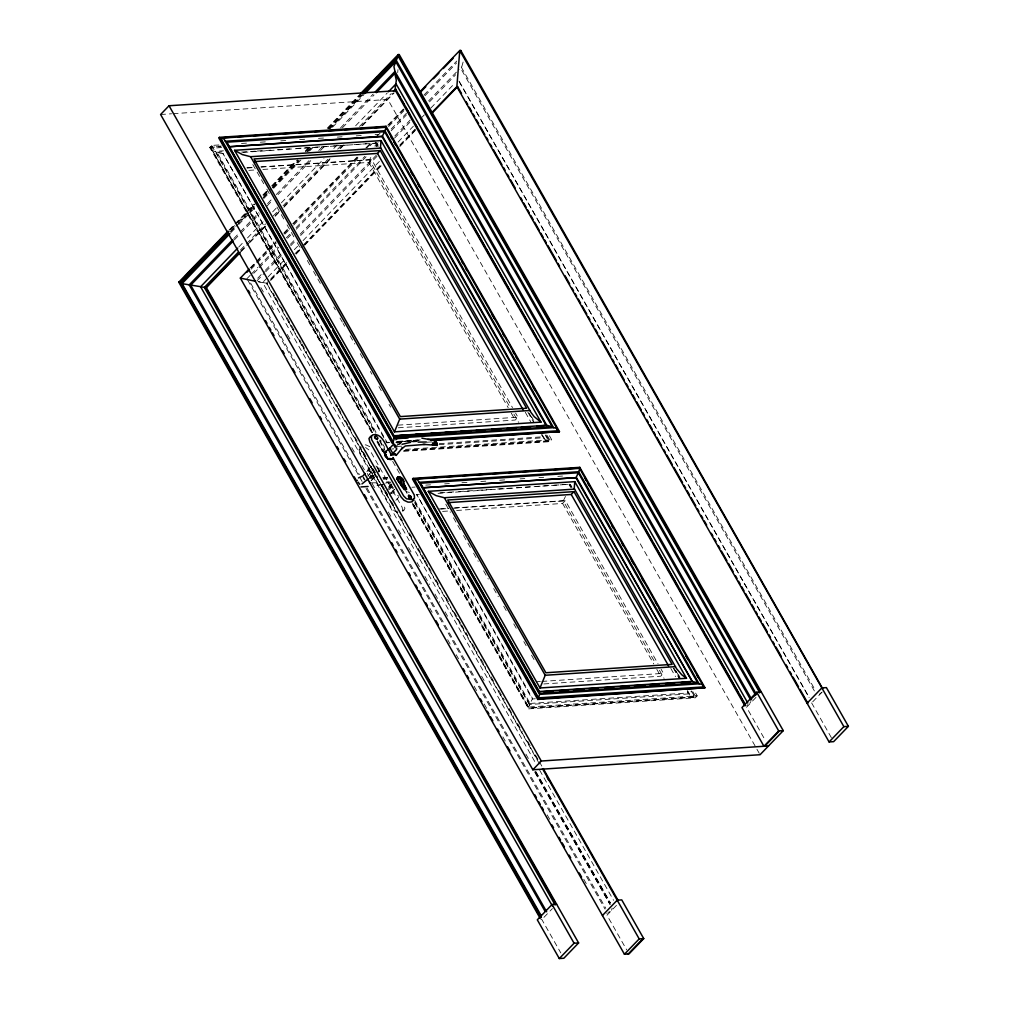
<?xml version="1.0" encoding="UTF-8"?>
<svg xmlns="http://www.w3.org/2000/svg" width="1009" height="1009" viewBox="0 0 1009 1009"><rect width="100%" height="100%" fill="white"/><g stroke="black" fill="none" stroke-linecap="round" stroke-linejoin="round"><path stroke-width="0.75" stroke-dasharray="5 3.75" d="M694.028 696.979L528.476 707.889L529.826 704.459L689.387 693.877L690.862 696.298L694.028 696.979L690.925 691.506M393.27 448.425L393.22 449.169L391.896 448.816M397.723 72.61L397.962 69.596M463.106 62.053L461.113 69.079L814.742 691.569M371.098 480.65L374.402 477.648L373.343 474.331L371.463 471.682L368.865 471.405L366.784 472.048L367.907 474.734M397.912 512.358L394.633 511.071L391.681 508.296L359.633 451.931L359.116 449.888L360.125 447M390.874 484.56L391.265 487.082L394.443 489.844L389.512 494.965M371.198 475.781L369.798 477.345L368.537 475.605M359.116 449.888L360.856 447.176M378.842 471.884L379.182 470.358L378.35 471.998M375.55 142.71L376.899 146.368M379.182 470.358L378.917 471.506L378.047 468.908M372.46 470.043L371.098 466.41L374.755 472.868M360.793 446.382L361.411 450.771L394.481 508.095M402.528 510.781L402.225 507.502L370.353 451.023L365.573 447.466M370.757 157.492L369.508 159.889L510.037 407.27M565.481 496.441L563.236 500.931L655.56 663.43M414.598 500.123L530.103 703.437L532.613 698.531L416.629 494.36L532.197 698.972L535.312 698.77M749.977 702.895L750.885 701.558M611.555 910.219L612.135 908.239M366.759 471.443L369.609 469.904L372.901 470.232L375.941 476.311L374.011 477.522L369.798 477.345L375.197 476.891M402.818 511.349L404.937 508.46L404.054 504.967M367.717 476.109L372.901 470.232M371.072 476.084L376.622 475.743L371.072 476.084L369.256 473.612L367.995 469.79L371.098 466.41M390.975 492.985L394.771 488.886M395.843 500.3L398.744 497.26M388.515 486.994L391.391 484.005M392.715 493.805L394.696 491.749M371.476 432.167L209.708 147.415L211.613 145.435L219.47 144.918M389.802 442.61L386.687 442.825L222.888 153.318L387.103 442.383L390.218 442.182M229.005 230.102L254.117 204.058M262.844 195.002L267.221 190.474M271.585 185.946L295.599 161.036M305.424 150.845L308.704 147.44M327.257 128.193L360.011 94.228M229.964 230.039L255.075 203.995M263.601 195.279L267.082 191.546M272.329 186.224L297.655 159.838M305.298 151.905L309.662 147.377M327.988 128.496L360.97 94.165M231.137 229.207L236.598 223.544M237.683 222.421L255.138 204.31M263.879 195.254L267.145 191.861M272.607 186.198L297.705 160.166M306.433 151.11L309.713 147.718M328.266 128.471L360.995 94.518M230.884 230.947L234.164 227.542M238.528 223.002L254.924 206M263.664 196.932L271.32 188.998M272.417 187.863L298.639 160.658M307.392 151.59L311.756 147.049M329.249 128.912L362.029 94.909M230.304 231.969L234.681 227.429M235.765 226.293L254.369 207.009M263.109 197.928L268.583 192.265M272.96 187.724L299.206 160.494M307.959 151.413L311.239 148.02M329.829 128.723L362.647 94.695M231.061 232.461L237.607 225.675M238.704 224.54L255.063 207.577M263.79 198.521L269.239 192.87M273.603 188.342L300.871 160.053M309.599 151.009L312.866 147.617M332.503 127.248L364.135 94.442M233.848 238.578L239.284 232.928M240.382 231.805L258.884 212.609M267.599 203.578L271.951 199.063M276.302 194.535L308.968 160.671M318.756 150.505L323.12 145.99M340.538 127.916L373.191 94.039M234.353 239.89L239.814 234.239M240.899 233.104L259.452 213.858M267.095 205.937L272.556 200.274M278.017 194.611L310.759 160.645M320.585 150.455L324.948 145.927M342.417 127.815L374.062 94.985M238.767 247.003L243.144 242.463M247.508 237.935L263.891 220.946M272.632 211.877L276.996 207.35M281.372 202.822L323.965 158.627M333.802 148.437L337.069 145.031M355.647 125.772L387.317 92.916M240.419 250.03L265.556 223.948M273.212 216.014L278.673 210.339M283.05 205.811L327.862 159.321M337.7 149.118L342.076 144.577M359.57 126.44L391.265 93.56M240.533 251.481L248.176 243.56M249.261 242.425L265.632 225.448M275.457 215.258L279.821 210.73M284.185 206.202L330.019 158.665M339.844 148.474L343.123 145.082M361.663 125.835L393.321 93.017M241.29 251.43L248.92 243.51M250.018 242.374L266.389 225.398M275.116 216.342L279.48 211.814M283.844 207.286L330.775 158.615M340.601 148.424L343.867 145.031M362.42 125.784L394.141 92.891M376.975 135.71L378.249 134.399L375.096 134.601M250.169 267.915L255.63 262.264M256.715 261.129L275.28 241.883M284.008 232.814L288.372 228.286M292.749 223.758L357.148 156.95M365.889 147.894L370.253 143.366M377.896 135.433L380.078 133.175M387.721 125.242L404.092 108.266M251.127 267.852L255.491 263.324M256.589 262.189L276.239 241.807M283.882 233.886L289.343 228.223M293.707 223.695L358.119 156.887M366.847 147.831L371.211 143.303M388.679 125.179L403.966 109.325M251.09 269.214L276.189 243.182M284.916 234.126L289.28 229.598M293.644 225.07L360.213 156.017M370.038 145.838L372.22 143.568M388.591 126.592L403.865 110.75M377.316 145.927L375.689 143.164L242.753 152.409M246.915 278.698L250.194 275.293M251.291 274.158L257.85 267.36M258.935 266.225L277.513 246.953M286.266 237.884L291.727 232.221M296.091 227.681L364.955 156.269M374.793 146.065L378.072 142.66M391.177 129.064L406.488 113.185M423.969 95.048L456.762 61.044M253.738 273.325L258.102 268.798M259.199 267.662L278.825 247.306M287.552 238.25L290.832 234.857M296.28 229.207L366.09 156.799M375.903 146.62L378.085 144.35M391.177 130.779L406.438 114.938M424.991 95.704L456.623 62.899M262.87 169.436L368.84 162.411L371.577 159.561L512.496 407.611M257.699 278.219L264.232 271.446M265.317 270.324L281.65 253.385M290.352 244.342L294.704 239.827M300.152 234.189L376.357 155.146M394.872 135.95L410.108 120.134M428.611 100.938L459.095 69.318M256.992 280.792L264.635 272.859M265.733 271.736L282.104 254.747M290.832 245.692L295.196 241.164M300.657 235.501L377.063 156.256M394.532 138.132L409.805 122.291M429.456 101.909L455.652 74.742M267.007 278.005L262.643 282.533L258.127 281.486M268.104 276.87L285.572 258.745M294.313 249.677L297.592 246.284M303.053 240.621L379.51 161.314M398.088 142.055L413.375 126.188M422.115 117.132L424.297 114.862M430.856 108.064L454.882 83.142M258.09 281.801L267.713 283.592L266.439 283.327L287.212 261.785M294.868 253.852L302.511 245.919M303.608 244.783L381.225 164.278M399.804 145.006L415.103 129.127M270.235 280.25L287.691 262.138M296.419 253.082L299.698 249.677M304.062 245.149L381.541 164.782M400.094 145.548L415.38 129.694M270.98 280.199L287.351 263.21M296.078 254.167L300.455 249.639M304.819 245.111L382.297 164.732M399.766 146.62L416.124 129.644M388.932 487.435L391.908 484.358M387.078 490.45L392.034 485.304M389.386 489.592L392.362 486.502M398.315 427.791L515.195 420.047L517.945 417.209L515.612 413.097M403.587 451.351L549.779 441.665L551.671 439.697L549.337 435.585M438.045 493.351L569.505 484.232L571.056 486.969M456.598 510.466L562.581 503.453L565.317 500.603L658.045 663.834M412.782 504.878L528.666 708.86L530.557 706.893L697.194 695.844L694.86 691.745M543.826 683.951L660.718 676.207L663.455 673.356L661.135 669.282M528.666 708.86L695.289 697.824L697.194 695.844M543.952 917.345L552.39 908.592M756.006 697.408L746.509 707.246L765.465 740.631M616.474 905.363L606.977 915.213L626.703 949.923M812.699 701.835L822.196 691.997M391.114 492.985L395.2 488.861M371.451 480.234L374.402 477.648M396.865 445.499L402.477 442.169M746.761 705.531L747.719 704.736M819.485 694.142L821.326 692.641M404.13 510.075L403.348 510.554A18.957 10.809 44 0 1 402.314 510.768M608.124 912.401L609.713 911.72M606.649 913.309L607.355 913.183M400.636 441.904L408.557 440.832M388.137 483.563L390.912 482.895M385.615 483.097L391.378 481.886M381.906 484.509L376.168 485.619L385.148 484.08M383.559 478.165L386.598 477.661M383.433 478.228L387.595 477.648M383.483 479.313L387.86 478.771M387.62 477.434L379.296 478.165M386.27 482.037L389.159 481.722M412.984 440.529L420.122 439.861M376.054 432.256L216.985 152.258L222.472 153.759M160.595 114.509L171.555 113.777M173.132 113.676L387.809 99.45L756.182 747.883M241.479 143.455L247.773 143.038M260.347 142.206L266.628 141.79M280.779 140.856L287.073 140.44M299.648 139.608L305.929 139.192M318.503 138.359L324.797 137.943M337.372 137.11L342.089 136.795M356.24 135.862L362.521 135.446M221.349 146.028L210.351 146.746L372.889 432.886M209.708 147.415L220.719 146.683M372.081 432.584L210.982 148.247L221.98 147.528M211.259 149.471L214.122 151.388L223.443 150.82M216.985 152.258L224.805 151.741M241.605 152.082L255.655 151.148M257.207 151.047L271.244 150.114M277.488 149.698L289.974 148.878M296.205 148.462L313.37 147.327M314.922 147.226L332.087 146.078M333.651 145.977L347.689 145.044M353.919 144.64L366.406 143.808M372.649 143.392L375.764 143.19M246.902 167.822L253.133 167.418M260.927 166.901L371.577 159.561M247.079 168.011L253.36 167.595M261.205 167.065L369.508 159.889M248.832 170.357L255.075 169.953M397.937 425.155L517.945 417.209M397.823 441.387L421.409 439.823M396.461 441.765L421.421 440.113M396.045 442.207L405.404 441.576M406.955 441.475L411.634 441.173M413.198 441.059L417.877 440.756M395.995 442.434L402.288 442.018M411.722 441.387L418.003 440.971M396.941 442.989L401.645 442.674M412.656 441.942L417.373 441.627M397.243 444.187L400.384 443.985M427.11 442.219L431.827 441.904M397.092 446.457L401.784 446.142M439.306 443.657L542.501 436.821L541.77 434.677M439.066 444.679L543.876 437.729L545.352 440.151L548.518 440.819L545.402 435.358M405.479 449.383L551.671 439.697M403.84 450.405L548.518 440.819M404.218 450.695L550.409 441.009L547.294 435.535M425.785 485.127L430.502 484.812M444.654 483.879L449.371 483.563M461.945 482.731L468.226 482.315M480.801 481.482L488.671 480.965M499.669 480.234L507.527 479.704M520.102 478.871L524.819 478.569M538.97 477.623L543.687 477.307M557.838 476.374L562.543 476.059M411.949 487.271L415.09 487.07M440.025 492.808L457.191 491.673M458.742 491.572L475.907 490.424M477.471 490.324L491.509 489.403M497.74 488.987L514.905 487.851M516.469 487.738L533.622 486.603M535.186 486.502L552.339 485.367M553.903 485.266L569.505 484.232M416.212 494.801L419.328 494.587M439.079 508.965L448.437 508.347M454.668 507.931L565.317 500.603M440.819 509.041L447.088 508.624M453.369 508.208L563.236 500.931M442.573 511.399L450.367 510.882M537.217 681.718L540.345 681.516M541.896 681.416L663.455 673.356M530.103 703.437L688.024 692.969L687.28 690.824M540.887 919.59L541.846 919.527L560.802 952.912M409.351 492.379L406.186 491.711M368.171 478.443L376.521 478.354M371.362 482.807L379.056 482.807M539.474 763.952L266.414 283.176L262.643 282.533L535.779 763.346M396.777 510.92L397.521 511.172M375.953 466.007L377.871 468.428M398.807 496.302L397.634 495.406M378.413 468.605L379.535 470.535M369.824 446.659L366.065 444.931A18.957 10.809 44 0 0 364.88 444.855M375.272 472.174L372.472 469.147M392.577 487.006L393.472 487.952M387.09 495.268L384.87 492.14M387.317 494.372L385.526 491.925M377.126 466.675L379.157 469.034M380.431 440.025L381.276 441.261M377.24 467.331L379.851 472.565L379.283 470.509M390.874 492.291L391.341 493.174M461.277 67.061L815.549 690.711M459.41 81.83L809.332 697.812M458.931 81.111L809.104 697.522M811.64 702.932L831.366 737.655M756.952 749.258L759.285 753.357M692.817 691.682L695.92 697.156L529.296 708.204L412.643 502.848M545.894 434.816L549.779 441.665M691.405 690.976L695.289 697.824M375.953 142.143L378.287 146.242M542.325 434.993L543.876 437.729M570.476 484.547L572.027 487.284M678.502 674.731L680.066 677.468M687.835 691.14L689.387 693.877M375.537 142.055L377.845 146.217M531.667 416.894L533.269 419.807M541.82 434.854L544.154 438.953M570.06 484.459L571.586 487.259M675.639 670.329L679.561 677.329M687.331 691.001L689.664 695.1M529.082 413.072L533.748 421.295M673.81 667.857L679.486 677.96M527.884 412.139L533.332 421.737M569.076 484.661L570.64 487.41M673.394 668.286L678.843 677.884M525.323 412.303L530.759 421.863M670.846 668.462L675.5 676.661M513.909 414.106L518.576 422.304M659.432 670.253L664.086 678.452M368.84 162.411L508.195 407.712M511.311 413.198L515.195 420.047M562.581 503.453L653.756 663.96M656.846 669.408L660.718 676.207M252.805 164.543L263.715 183.726M266.83 189.213L269.933 194.687M276.945 207.022L283.958 219.357M287.06 224.843L294.073 237.178M297.188 242.652L300.304 248.138M307.304 260.473L310.419 265.96M313.534 271.434L320.547 283.769M333.777 307.064L335.329 309.813M340.008 318.037L342.341 322.148M343.123 323.511L344.674 326.248M350.123 335.846L354.802 344.069M360.251 353.667L363.366 359.141M370.366 371.476L371.93 374.213M378.93 386.548L381.263 390.66M389.045 404.369L390.609 407.106M445.764 504.197L450.405 512.358M453.495 517.806L460.445 530.053M463.535 535.489L470.497 547.736M473.587 553.172L478.216 561.332M483.626 570.854L488.268 579.015M493.678 588.537L498.307 596.697M503.718 606.22L506.808 611.668M513.77 623.903L516.86 629.351M523.81 641.585L526.13 645.672M531.541 655.194L534.631 660.63M392.69 461.365L401.065 476.109M383.029 444.553L384.58 447.277M215.611 151.35L375.764 433.252M379.649 440.088L384.315 448.299L382.966 451.742L376.748 440.794M414.8 501.965L529.826 704.459M211.613 145.435L374.932 432.937M379.598 441.16L385.047 450.733M414.686 502.911L530.557 706.893M377.555 441.097L383.786 452.045M210.982 148.247L372.523 432.621M377.189 440.832L383.395 451.767M404.723 489.289L407.043 493.388M412.479 502.961L528.905 707.914M412.757 504.185L528.476 707.889M376.925 441.753L382.373 451.338M273.162 293.178L274.713 295.927M275.495 297.289L280.161 305.513M280.943 306.887L284.059 312.361M287.174 317.848L294.174 330.17M299.623 339.768L301.174 342.505M301.956 343.88L306.622 352.103M309.738 357.577L311.302 360.314M312.071 361.689L320.635 376.761M323.75 382.234L330.75 394.569M336.199 404.168L337.763 406.904M338.532 408.267L340.878 412.378M345.545 420.602L347.878 424.713M348.66 426.088L350.993 430.2M354.878 437.048L357.224 441.16M363.442 452.12L367.339 458.969M372.788 468.554L377.454 476.778M382.121 485.001L384.454 489.113M385.236 490.475L387.57 494.587M391.467 501.435L393.8 505.547M400.031 516.507L403.915 523.368M409.364 532.954L414.031 541.177M417.928 548.026L421.043 553.5M421.825 554.874L424.158 558.986M424.928 560.361L431.158 571.321M435.825 579.532L438.94 585.018M445.953 597.353L449.055 602.827M454.504 612.425L457.619 617.899M458.401 619.274L460.735 623.385M461.517 624.748L467.747 635.708M472.414 643.931L477.08 652.155M480.978 659.003L485.644 667.226M491.093 676.812L494.208 682.298M498.875 690.522L504.323 700.107M508.99 708.331L513.669 716.554M517.554 723.403L522.221 731.626M527.669 741.211L530.784 746.685M535.451 754.909L538.566 760.395M539.348 761.757L542.464 767.244M266.956 283.643L537.822 760.445M539.664 770.195L613.586 900.318M260.877 287.628L263.992 293.102M270.992 305.412L274.095 310.886M351.813 447.693L354.928 453.167M361.916 465.49L365.031 470.951M372.018 483.273L375.134 488.747M388.339 512.004L391.454 517.466M398.441 529.788L401.557 535.262M408.544 547.572L411.659 553.046M417.095 562.618L419.429 566.717M424.865 576.303L429.531 584.514M434.98 594.087L439.634 602.297M445.083 611.87L448.185 617.344M481.608 676.169L484.711 681.643M525.903 754.152L529.019 759.626M536.006 771.935L610.622 903.282M287.376 334.458L290.491 339.945M535.539 771.305L610.218 902.765M534.757 771.835L610.218 904.669M535.047 772.541L609.789 904.127M250.623 283.088L359.418 474.608M367.2 488.293L605.791 908.289M247.697 280.061L362.13 481.507M366.027 488.369L605.022 909.071M429.784 608.187L432.117 612.299M447.668 639.681L450.783 645.155M456.219 654.74L458.553 658.839M474.116 686.221L477.219 691.695M484.219 704.017L487.334 709.491M502.886 736.873L505.219 740.984M547.219 814.906L550.321 820.38M583.77 879.243L586.872 884.729M392.06 486.262L391.53 484.547M385.148 491.925L386.901 494.549A3.998 2.283 44 0 0 387.229 494.814M367.995 469.79L368.02 470.976"/><path stroke-width="1.5" d="M419.378 92.412L459.776 50.513L460.735 50.45L461.264 52.821M396.159 455.475L402.591 447.618L401.595 448.879L405.328 445.978L425.142 444.401M395.402 453.785L392.842 453.445L389.827 448.147L393.523 444.301L393.27 441.866M374.919 436.695L374.919 437.351A1.602 0.908 44 0 0 377 438.928L377.429 438.612M422.998 444.326L437.313 445.41L436.62 442.447L434.501 441.185M539.159 692.451L539.374 691.531L420.425 483.235L578.346 472.767L697.724 682.904L692.237 681.403L576.253 477.232L578.346 472.767M381.036 140.604L380.481 147.491L531.062 412.567L534.24 416.692L540.963 422.128L394.481 431.839L234.555 150.316L381.036 140.604L540.963 422.128M574.777 481.646L574.209 488.533L676.572 668.727L681.769 674.781L686.486 678.288L540.004 687.987L428.295 491.345L574.777 481.646L686.486 678.288M394.481 431.839L399.69 419.113L250.623 156.71L242.412 154.591L234.555 150.316M540.004 687.987L545.201 675.273L444.364 497.752L436.153 495.633L428.295 491.345M434.854 442.888L435.169 441.828L436.62 442.447M377.896 438.499L376.975 439.293L375.108 438.196L374.478 436.783L375.398 435.976A2.056 1.173 44 0 1 377.681 437.717M220.681 138.183L223.847 138.851L225.322 141.273L384.883 130.703L386.233 127.273L220.681 138.183L393.106 441.702L394.456 438.259L332.604 330.132M414.422 479.225L417.587 479.893L419.063 482.315L578.624 471.745L579.973 468.315L414.422 479.225L538.617 697.85L703.727 686.902L702.251 684.48L699.098 683.812L539.538 694.394L538.617 697.85M384.618 131.725L382.096 136.619L229.22 146.759L382.512 136.19L546.727 425.256L552.213 426.744L384.618 131.725L226.697 142.193L393.851 435.383L393.876 437.263L552.213 426.744M751.163 698.669L756.359 694.255L395.919 59.771L363.126 93.774M393.447 458.326L391.694 459.398L388.011 459.12L385.135 456.156L385.299 453.369L386.497 457.367M365.031 473.461L363.089 475.87L358.51 477.925M368.083 479.035L361.966 483.929M396.26 90.696L169.033 105.756L160.595 114.509L532.84 769.779L760.067 754.719L783.274 730.655L399.186 54.524L398.214 54.587L361.096 93.093M219.42 137.338L218.789 137.993L392.224 443.292L392.854 442.636L219.42 137.338L386.043 126.302L559.478 431.6L433.088 440.592M227.92 231.238L178.782 282.192L540.105 918.215M185.202 276.466L190.663 270.803M193.942 267.41L204.852 256.084M212.495 248.151L217.957 242.501M221.236 239.095L227.782 232.31M362.067 93.03L368.613 86.232M372.977 81.704L377.341 77.176M381.717 72.648L395.906 57.929M203.856 257.509L179.577 282.495L181.078 283.012L541.404 917.522M206.038 255.239L228.955 231.477M362.092 93.383L398.101 56.025L398.214 54.587L760.319 691.997L759.449 692.628M228.702 233.205L180.611 283.088L181.986 283.378L541.038 915.415M229.976 233.596L182.024 283.655L200.539 286.657L552.264 905.805M365.22 93.307L395.768 61.637L398.101 56.025L759.727 692.603M232.751 239.713L189.213 284.879L545.049 911.253M375.373 91.781L394.973 71.462L393.939 66.644L395.768 61.637L755.59 695.05M233.256 241.025L190.688 285.181L546.638 911.77M376.256 92.714L394.809 73.468L394.973 71.462L751.579 699.212L750.759 700.057L394.809 73.468L396.323 80.354L395.175 88.3L744.894 703.828M237.683 248.138L200.564 286.808L206.366 287.653L240.192 252.565M388.415 91.794L396.058 83.861L747.783 703.008M238.225 252.3L204.348 287.439L555.152 904.985M393.46 91.289L395.642 89.019L395.503 90.747L744.97 705.934M239.436 252.616L205.609 287.704L555.858 904.253M385.413 126.957L386.043 126.302M249.072 269.05L240.344 278.106L624.432 954.237L628.973 953.934L643.742 938.61L621.746 899.889L617.205 900.192L602.436 915.516M246.764 272.38L248.946 270.122M420.337 92.349L425.798 86.686M433.441 78.752L438.902 73.102M443.266 68.562L453.091 58.371M254.369 161.591L377.492 153.431L380.229 150.593L526.597 408.229L400.359 416.603L254.003 158.955L380.229 150.593M431.751 112.718L456.85 86.686L459.776 50.513L843.865 726.631L848.405 726.341L826.409 687.621L821.868 687.911L807.099 703.235L807.856 703.185L800.074 689.488M431.411 113.803L457.607 86.635L461.491 93.484M393.434 435.825L546.727 425.256L536.939 426.315M413.16 478.38L412.53 479.035L537.734 699.451L705.001 687.747L579.784 467.344L413.16 478.38L538.365 698.796L705.001 687.747M579.153 467.999L579.784 467.344M575.836 477.661L422.96 487.788L575.836 477.661L692.237 681.403L539.374 691.531M448.11 502.633L571.233 494.473L573.97 491.635L672.108 664.389L545.869 672.751L447.731 499.997L573.97 491.635M537.734 699.451L538.365 698.796M532.84 769.779L541.278 761.026L768.505 745.966M556.615 904.215L552.074 904.505L537.305 919.83L559.301 958.55L563.842 958.247L578.611 942.936L206.366 287.653M761.278 691.934L756.725 692.237L741.956 707.549L763.952 746.269L778.721 730.957L783.274 730.655M559.301 958.55L574.071 943.226L578.611 942.936M764.708 746.219L779.478 730.907M617.256 900.873L617.962 900.142L543.246 768.618M624.432 954.237L639.202 938.912L643.742 938.61M457.607 86.635L456.85 86.686L829.095 741.956L843.865 726.631M628.216 953.984L642.985 938.66M848.405 726.341L833.636 741.653L829.095 741.956M391.505 458.742L390.382 459.511L387.998 459.133L384.341 452.675L389.827 448.147M406.312 488.608L406.413 489.315A1.513 0.87 44 0 1 405.996 489.731C401.771 488.28 399.602 482.163 396.739 478.859L397.748 477.371L399.299 477.434M390.786 455.463L396.562 449.509L396.701 447.895M395.78 439.722L397.571 438.612L408.166 437.906M385.741 456.27L384.341 452.675L385.741 451.83M369.483 481.949L369.824 482.794M396.335 454.693L391.416 454.996L388.377 449.295M388.629 458.944L387.998 459.133L391.694 459.398M384.341 452.675L386.409 452.171M402.049 444.301L410.676 442.333M356.442 480.524L357.35 480.334M388.49 458.464L391.555 458.767M539.386 693.41L697.724 682.904M223.506 137.691L229.787 137.274M237.645 136.745L243.938 136.329M253.373 135.71L259.654 135.294M269.088 134.664L275.381 134.247M283.239 133.73L289.52 133.314M298.954 132.684L305.248 132.267M314.682 131.649L320.963 131.233M328.82 130.703L335.114 130.287M344.548 129.669L352.406 129.139M360.263 128.622L366.557 128.206M374.415 127.689L382.272 127.172M250.623 156.71L380.897 148.071M179.753 282.129L178.782 282.192L179.842 282.406L540.698 917.61M241.302 278.043L240.344 278.106L255.126 281.183M399.69 419.113L529.965 410.486M399.678 435.409L409.036 434.791M415.267 434.374L424.638 433.756M430.868 433.34L440.227 432.722M444.906 432.407L455.828 431.688M460.508 431.373L471.43 430.654M476.109 430.338L485.468 429.72M491.711 429.304L501.069 428.686M507.313 428.27L516.671 427.652M521.35 427.349L530.709 426.719M394.014 438.234L553.575 427.665L556.741 428.333L558.217 430.755L427.702 439.407M430.578 440.138L559.478 431.6M417.234 478.72L423.528 478.304M431.385 477.787L437.679 477.371M447.113 476.752L453.394 476.336M462.828 475.706L469.109 475.289M476.98 474.772L483.261 474.356M492.695 473.726L498.988 473.309M508.41 472.679L514.704 472.262M522.561 471.745L528.855 471.329M538.276 470.711L544.57 470.295M554.004 469.664L560.285 469.248M568.155 468.731L576.013 468.201M444.364 497.752L574.638 489.113M545.201 675.273L675.475 666.634M543.624 691.657L552.982 691.039M559.226 690.623L568.584 690.005M573.263 689.702L584.186 688.97M588.865 688.668L598.223 688.05M604.467 687.634L613.825 687.015M620.068 686.599L629.427 685.981M634.106 685.666L645.028 684.947M649.708 684.632L659.066 684.014M665.297 683.597L674.655 682.979M680.898 682.563L690.257 681.945M360.957 486.918L368.108 486.489M418.117 442.106L426.378 442.018M435.043 443.128L432.47 443.115L437.313 445.41L437.187 443.594M432.268 444.49L437.313 445.41M421.876 438.158L433.012 440.189M400.775 483.197L400.157 482.907A3.998 2.283 44 0 1 398.959 482.05L397.079 478.846A3.998 2.283 44 0 1 397.773 477.219L399.249 477.068A3.998 2.283 44 0 1 402.667 479.414L402.919 479.792M410.865 496.226L408.595 495.167L408.834 497.513A2.144 1.223 43.9 0 0 410.991 498.421L411.281 496.869M404.42 489.806L401.09 484.635M394.393 444.313L396.335 446.432M822.625 688.579L460.735 50.45M357.981 482.088L359.797 484.333M386.699 456.989L385.375 453.76M388.326 449.446C384.921 443.783 381.566 432.785 372.737 434.854L371.362 436.203L371.589 439.533L403.613 495.923L406.501 498.774L413.034 499.808L414.522 498.332L414.258 495.015L392.905 457.481M466.158 101.707L467.722 104.444M469.273 107.181L471.607 111.293M473.171 114.03L474.722 116.779M476.286 119.516L478.619 123.628M480.17 126.365L484.837 134.588M486.401 137.325L487.952 140.062M490.286 144.173L491.85 146.923M493.401 149.66L501.965 164.732M503.529 167.469L505.08 170.206M507.413 174.317L508.965 177.054M510.529 179.804L515.195 188.027M520.644 197.613L522.208 200.35M523.759 203.086L526.093 207.198M527.657 209.948L529.208 212.685M530.759 215.422L533.105 219.533M534.656 222.27L539.323 230.493M540.887 233.23L543.22 237.342M544.772 240.092L546.336 242.828M547.887 245.565L556.451 260.637M558.002 263.374L559.566 266.124M565.015 275.709L569.681 283.933M572.015 288.044L573.579 290.781M575.13 293.518L576.681 296.255M578.245 299.005L580.579 303.116M582.13 305.853L586.809 314.076M588.361 316.813L589.912 319.55M592.258 323.662L593.809 326.399M595.36 329.148L597.706 333.247M599.258 335.997L600.809 338.734M602.373 341.471L610.937 356.543M612.488 359.28L614.052 362.029M615.604 364.766L617.937 368.878M619.501 371.615L624.167 379.838M626.501 383.95L628.052 386.687M629.616 389.424L631.167 392.173M632.731 394.91L635.065 399.022M636.616 401.759L641.283 409.982M642.847 412.719L644.398 415.456M646.731 419.567L648.295 422.317M649.846 425.054L652.18 429.166M653.744 431.902L655.295 434.639M656.859 437.376L661.526 445.6M663.859 449.711L665.41 452.448M666.974 455.198L672.423 464.783M673.974 467.52L682.538 482.592M684.102 485.342L685.653 488.079M687.205 490.815L689.551 494.927M691.102 497.664L695.769 505.887M697.333 508.624L698.884 511.374M701.217 515.473L702.781 518.222M704.332 520.959L706.666 525.071M711.332 533.294L712.896 536.031M714.448 538.768L716.012 541.505M718.345 545.617L719.896 548.366M721.46 551.103L726.909 560.689M728.46 563.438L733.127 571.649M735.473 575.761L737.024 578.51M738.575 581.247L740.139 583.984M741.691 586.721L744.024 590.833M745.588 593.569L750.255 601.793M751.806 604.542L754.152 608.641M755.703 611.391L757.255 614.128M758.818 616.865L761.152 620.976M762.703 623.713L767.382 631.937M768.934 634.674L770.498 637.423M772.831 641.535L774.382 644.272M775.934 647.009L781.382 656.607M786.061 664.817L787.613 667.567M789.946 671.679L791.51 674.416M793.061 677.153L798.51 686.738M756.725 692.237L778.721 730.957M398.58 94.796L400.144 97.545M401.696 100.269L404.041 104.394M405.58 107.118L410.259 115.354M415.683 124.902L417.272 127.689M418.785 130.375L421.157 134.538M422.683 137.211L424.272 140.024M425.785 142.685L434.387 157.833M435.888 160.469L438.284 164.681M438.991 165.943L441.4 170.168M442.888 172.779L451.515 187.977M452.991 190.562L454.63 193.451M456.093 196.036L464.745 211.272M466.196 213.82L467.747 216.557M470.08 220.656L471.758 223.594M473.196 226.13L484.85 246.65M486.401 249.387L488.873 253.738M490.286 256.223L492.77 260.587M493.401 261.697L506.001 283.882M506.606 284.954L509.116 289.369M510.491 291.79L519.231 307.177M520.594 309.574L523.129 314.026M523.709 315.048L530.129 326.361M531.68 329.098L536.359 337.321M537.696 339.68L539.462 342.795M540.799 345.141L543.359 349.644M543.914 350.615L547.256 356.505M547.799 357.463L556.59 372.939M557.901 375.247L560.487 379.788M561.004 380.708L567.487 392.123M568.004 393.031L577.602 409.931M578.107 410.814L585.876 424.486M586.166 425.003L590.833 433.227M591.312 434.072L593.948 438.713M595.196 440.908L597.845 445.562M598.312 446.382L607.96 463.371M608.414 464.165L611.076 468.844M611.517 469.639L614.973 475.706M615.402 476.475L623.184 490.16M623.524 490.778L633.286 507.943M633.652 508.586L635.203 511.323M635.607 512.042L640.274 520.253M640.652 520.909L645.319 529.132M645.71 529.826L652.331 541.467M653.882 544.204L657.376 550.346M657.78 551.053L662.446 559.276M662.812 559.919L665.562 564.763M665.915 565.393L677.581 585.914M679.133 588.651L682.677 594.906M683.017 595.487L687.684 603.697M688.125 604.492L690.787 609.171M691.241 609.966L694.671 616.007M695.138 616.827L703.702 631.899M705.253 634.636L707.889 639.265M708.368 640.11L711.774 646.101M712.253 646.971L720.048 660.668M720.325 661.16L724.979 669.358M725.496 670.253L730.163 678.477M730.428 678.943L731.979 681.68M732.496 682.589L738.197 692.615M739.496 694.924L742.082 699.464M742.611 700.397L745.184 704.925M385.804 127.248L558.217 430.755M579.532 468.29L703.727 686.902M390.861 136.543L392.413 139.28M393.977 142.017L395.528 144.754M411.079 172.135L412.643 174.872M418.079 184.458L419.63 187.195M428.194 202.254L429.746 204.991M437.528 218.688L439.861 222.787M448.412 237.847L449.964 240.583M461.63 261.129L463.194 263.866M465.527 267.965L467.079 270.702M491.963 314.518L494.296 318.63M502.848 333.689L504.412 336.426M512.963 351.485L514.514 354.222M516.078 356.959L517.63 359.696M533.181 387.078L534.745 389.815M557.296 429.519L558.847 432.256M584.602 477.585L586.153 480.322M587.705 483.059L589.269 485.796M611.82 525.5L613.371 528.237M621.922 543.296L623.486 546.033M631.256 559.718L633.589 563.829M642.153 578.889L643.704 581.625M655.371 602.159L656.922 604.895M659.255 609.007L660.819 611.744M685.704 655.547L688.037 659.659M696.588 674.718L698.14 677.455M384.883 130.703L553.575 427.665M578.624 471.745L699.098 683.812M382.096 136.619L546.31 425.684M377.492 153.431L523.066 409.704M571.233 494.473L668.589 665.877M226.697 142.193L394.292 437.212M420.425 483.235L539.802 693.372M225.322 141.273L331.053 327.395M419.063 482.315L538.756 693.019M169.033 105.756L541.278 761.026M542.489 768.669L639.202 938.912M547.244 777.636L548.808 780.373M248.315 290.39L249.866 293.127M265.443 320.547L267.007 323.284M269.34 327.395L270.891 330.132M272.455 332.882L274.007 335.619M282.57 350.703L284.134 353.44M292.698 368.512L295.032 372.624M309.826 398.669L312.159 402.78M319.954 416.49L321.505 419.239M337.082 446.646L338.646 449.396M344.094 458.981L345.646 461.731M354.209 476.803L355.773 479.552M364.337 494.624L366.671 498.736M391.593 542.602L393.144 545.339M395.49 549.464L397.041 552.2M408.721 572.759L410.285 575.496M415.733 585.094L417.285 587.843M418.849 590.58L421.182 594.692M425.861 602.915L427.412 605.652M435.976 620.737L438.31 624.848M463.232 668.715L464.796 671.452M467.129 675.563L468.68 678.313M480.36 698.871L481.924 701.608M487.372 711.206L488.924 713.943M490.488 716.693L492.821 720.804M497.5 729.028L499.051 731.765M507.615 746.849L509.949 750.961M534.871 794.827L536.435 797.564M538.768 801.676L540.319 804.413M541.883 807.162L543.435 809.899M551.999 824.984L553.563 827.721M559.011 837.319L560.575 840.056M562.127 842.805L564.46 846.917M569.139 855.14L570.69 857.877M579.254 872.962L581.6 877.073M552.074 904.505L574.071 943.226M363.366 477.522L364.552 479.641M405.694 487.486L403.209 483.034L403.915 481.533L403.121 479.313L401.33 477.598L398.328 476.841L397.521 477.787L398.24 480.511L401.191 482.844L404.647 488.797L406.589 489.176L403.411 482.718A3.998 2.283 44 0 0 403.638 481.734L403.184 480.246M394.115 445.637L395.288 447.769M413.362 498.648L413.097 500.615L411.786 501.801A18.957 10.809 44 0 1 407.838 502.066L404.079 500.325L401.065 496.97L369.849 442.018L368.966 438.524L370.555 436.43A18.957 10.809 44 0 1 371.577 436.216M410.789 498.017A1.602 0.908 44 0 1 409.389 497.677L408.759 496.996A1.602 0.908 44 0 1 408.62 495.696L409.162 495.52A1.602 0.908 44 0 1 410.159 495.936M399.766 477.282L398.643 477.358L401.771 481.873L401.506 481.016A2.548 1.45 44 0 0 400.094 478.48L399.766 477.282"/></g></svg>
